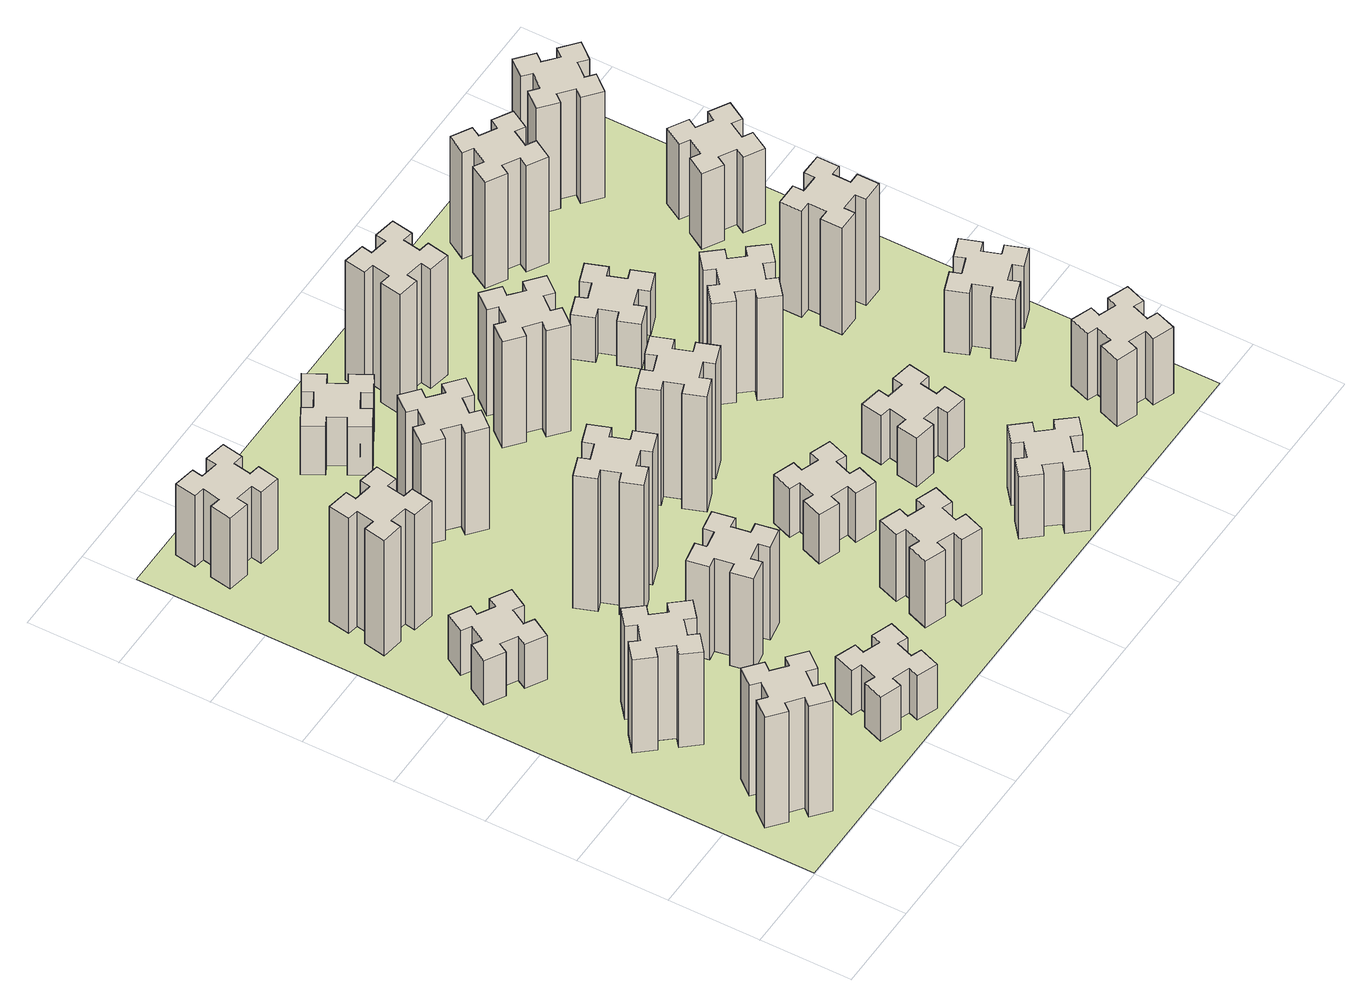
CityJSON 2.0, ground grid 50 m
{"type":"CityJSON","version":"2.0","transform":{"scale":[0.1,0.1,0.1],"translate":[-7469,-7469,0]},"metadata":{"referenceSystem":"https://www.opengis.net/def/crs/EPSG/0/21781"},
"CityObjects":{
"building1":{"type":"Building","attributes":{"class":"1000","function":"1000","usage":"1000","yearOfConstruction":2016,"roofType":"1000","measuredHeight":75,"storeysAboveGround":30,"storeysBelowGround":0},"geometry":[{"type":"Solid","lod":"1","boundaries":[[[[0,1,2,3,4,5,6,7,8,9,10,11,12,13,14,15,16,17,18,19]],[[17,16,20,21]],[[16,15,22,20]],[[15,14,23,22]],[[14,13,24,23]],[[13,12,25,24]],[[12,11,26,25]],[[11,10,27,26]],[[10,9,28,27]],[[9,8,29,28]],[[8,7,30,29]],[[7,6,31,30]],[[6,5,32,31]],[[5,4,33,32]],[[4,3,34,33]],[[3,2,35,34]],[[2,1,36,35]],[[1,0,37,36]],[[0,19,38,37]],[[19,18,39,38]],[[18,17,21,39]],[[24,25,26,27,28,29,30,31,32,33,34,35,36,37,38,39,21,20,22,23]]]]}]},
"building2":{"type":"Building","attributes":{"class":"1000","function":"1000","usage":"1000","yearOfConstruction":2016,"roofType":"1000","measuredHeight":63,"storeysAboveGround":30,"storeysBelowGround":0},"geometry":[{"type":"Solid","lod":"1","boundaries":[[[[40,41,42,43,44,45,46,47,48,49,50,51,52,53,54,55,56,57,58,59]],[[57,56,60,61]],[[56,55,62,60]],[[55,54,63,62]],[[54,53,64,63]],[[53,52,65,64]],[[52,51,66,65]],[[51,50,67,66]],[[50,49,68,67]],[[49,48,69,68]],[[48,47,70,69]],[[47,46,71,70]],[[46,45,72,71]],[[45,44,73,72]],[[44,43,74,73]],[[43,42,75,74]],[[42,41,76,75]],[[41,40,77,76]],[[40,59,78,77]],[[59,58,79,78]],[[58,57,61,79]],[[64,65,66,67,68,69,70,71,72,73,74,75,76,77,78,79,61,60,62,63]]]]}]},
"building3":{"type":"Building","attributes":{"class":"1000","function":"1000","usage":"1000","yearOfConstruction":2016,"roofType":"1000","measuredHeight":30,"storeysAboveGround":30,"storeysBelowGround":0},"geometry":[{"type":"Solid","lod":"1","boundaries":[[[[80,81,82,83,84,85,86,87,88,89,90,91,92,93,94,95,96,97,98,99]],[[97,96,100,101]],[[96,95,102,100]],[[95,94,103,102]],[[94,93,104,103]],[[93,92,105,104]],[[92,91,106,105]],[[91,90,107,106]],[[90,89,108,107]],[[89,88,109,108]],[[88,87,110,109]],[[87,86,111,110]],[[86,85,112,111]],[[85,84,113,112]],[[84,83,114,113]],[[83,82,115,114]],[[82,81,116,115]],[[81,80,117,116]],[[80,99,118,117]],[[99,98,119,118]],[[98,97,101,119]],[[104,105,106,107,108,109,110,111,112,113,114,115,116,117,118,119,101,100,102,103]]]]}]},
"building4":{"type":"Building","attributes":{"class":"1000","function":"1000","usage":"1000","yearOfConstruction":2016,"roofType":"1000","measuredHeight":78,"storeysAboveGround":30,"storeysBelowGround":0},"geometry":[{"type":"Solid","lod":"1","boundaries":[[[[120,121,122,123,124,125,126,127,128,129,130,131,132,133,134,135,136,137,138,139]],[[137,136,140,141]],[[136,135,142,140]],[[135,134,143,142]],[[134,133,144,143]],[[133,132,145,144]],[[132,131,146,145]],[[131,130,147,146]],[[130,129,148,147]],[[129,128,149,148]],[[128,127,150,149]],[[127,126,151,150]],[[126,125,152,151]],[[125,124,153,152]],[[124,123,154,153]],[[123,122,155,154]],[[122,121,156,155]],[[121,120,157,156]],[[120,139,158,157]],[[139,138,159,158]],[[138,137,141,159]],[[144,145,146,147,148,149,150,151,152,153,154,155,156,157,158,159,141,140,142,143]]]]}]},
"building5":{"type":"Building","attributes":{"class":"1000","function":"1000","usage":"1000","yearOfConstruction":2016,"roofType":"1000","measuredHeight":30,"storeysAboveGround":30,"storeysBelowGround":0},"geometry":[{"type":"Solid","lod":"1","boundaries":[[[[160,161,162,163,164,165,166,167,168,169,170,171,172,173,174,175,176,177,178,179]],[[177,176,180,181]],[[176,175,182,180]],[[175,174,183,182]],[[174,173,184,183]],[[173,172,185,184]],[[172,171,186,185]],[[171,170,187,186]],[[170,169,188,187]],[[169,168,189,188]],[[168,167,190,189]],[[167,166,191,190]],[[166,165,192,191]],[[165,164,193,192]],[[164,163,194,193]],[[163,162,195,194]],[[162,161,196,195]],[[161,160,197,196]],[[160,179,198,197]],[[179,178,199,198]],[[178,177,181,199]],[[184,185,186,187,188,189,190,191,192,193,194,195,196,197,198,199,181,180,182,183]]]]}]},
"building6":{"type":"Building","attributes":{"class":"1000","function":"1000","usage":"1000","yearOfConstruction":2016,"roofType":"1000","measuredHeight":48,"storeysAboveGround":30,"storeysBelowGround":0},"geometry":[{"type":"Solid","lod":"1","boundaries":[[[[200,201,202,203,204,205,206,207,208,209,210,211,212,213,214,215,216,217,218,219]],[[217,216,220,221]],[[216,215,222,220]],[[215,214,223,222]],[[214,213,224,223]],[[213,212,225,224]],[[212,211,226,225]],[[211,210,227,226]],[[210,209,228,227]],[[209,208,229,228]],[[208,207,230,229]],[[207,206,231,230]],[[206,205,232,231]],[[205,204,233,232]],[[204,203,234,233]],[[203,202,235,234]],[[202,201,236,235]],[[201,200,237,236]],[[200,219,238,237]],[[219,218,239,238]],[[218,217,221,239]],[[224,225,226,227,228,229,230,231,232,233,234,235,236,237,238,239,221,220,222,223]]]]}]},
"building7":{"type":"Building","attributes":{"class":"1000","function":"1000","usage":"1000","yearOfConstruction":2016,"roofType":"1000","measuredHeight":63,"storeysAboveGround":30,"storeysBelowGround":0},"geometry":[{"type":"Solid","lod":"1","boundaries":[[[[240,241,242,243,244,245,246,247,248,249,250,251,252,253,254,255,256,257,258,259]],[[257,256,260,261]],[[256,255,262,260]],[[255,254,263,262]],[[254,253,264,263]],[[253,252,265,264]],[[252,251,266,265]],[[251,250,267,266]],[[250,249,268,267]],[[249,248,269,268]],[[248,247,270,269]],[[247,246,271,270]],[[246,245,272,271]],[[245,244,273,272]],[[244,243,274,273]],[[243,242,275,274]],[[242,241,276,275]],[[241,240,277,276]],[[240,259,278,277]],[[259,258,279,278]],[[258,257,261,279]],[[264,265,266,267,268,269,270,271,272,273,274,275,276,277,278,279,261,260,262,263]]]]}]},
"building8":{"type":"Building","attributes":{"class":"1000","function":"1000","usage":"1000","yearOfConstruction":2016,"roofType":"1000","measuredHeight":90,"storeysAboveGround":30,"storeysBelowGround":0},"geometry":[{"type":"Solid","lod":"1","boundaries":[[[[280,281,282,283,284,285,286,287,288,289,290,291,292,293,294,295,296,297,298,299]],[[297,296,300,301]],[[296,295,302,300]],[[295,294,303,302]],[[294,293,304,303]],[[293,292,305,304]],[[292,291,306,305]],[[291,290,307,306]],[[290,289,308,307]],[[289,288,309,308]],[[288,287,310,309]],[[287,286,311,310]],[[286,285,312,311]],[[285,284,313,312]],[[284,283,314,313]],[[283,282,315,314]],[[282,281,316,315]],[[281,280,317,316]],[[280,299,318,317]],[[299,298,319,318]],[[298,297,301,319]],[[304,305,306,307,308,309,310,311,312,313,314,315,316,317,318,319,301,300,302,303]]]]}]},
"building9":{"type":"Building","attributes":{"class":"1000","function":"1000","usage":"1000","yearOfConstruction":2016,"roofType":"1000","measuredHeight":69,"storeysAboveGround":30,"storeysBelowGround":0},"geometry":[{"type":"Solid","lod":"1","boundaries":[[[[320,321,322,323,324,325,326,327,328,329,330,331,332,333,334,335,336,337,338,339]],[[337,336,340,341]],[[336,335,342,340]],[[335,334,343,342]],[[334,333,344,343]],[[333,332,345,344]],[[332,331,346,345]],[[331,330,347,346]],[[330,329,348,347]],[[329,328,349,348]],[[328,327,350,349]],[[327,326,351,350]],[[326,325,352,351]],[[325,324,353,352]],[[324,323,354,353]],[[323,322,355,354]],[[322,321,356,355]],[[321,320,357,356]],[[320,339,358,357]],[[339,338,359,358]],[[338,337,341,359]],[[344,345,346,347,348,349,350,351,352,353,354,355,356,357,358,359,341,340,342,343]]]]}]},
"building10":{"type":"Building","attributes":{"class":"1000","function":"1000","usage":"1000","yearOfConstruction":2016,"roofType":"1000","measuredHeight":45,"storeysAboveGround":30,"storeysBelowGround":0},"geometry":[{"type":"Solid","lod":"1","boundaries":[[[[360,361,362,363,364,365,366,367,368,369,370,371,372,373,374,375,376,377,378,379]],[[377,376,380,381]],[[376,375,382,380]],[[375,374,383,382]],[[374,373,384,383]],[[373,372,385,384]],[[372,371,386,385]],[[371,370,387,386]],[[370,369,388,387]],[[369,368,389,388]],[[368,367,390,389]],[[367,366,391,390]],[[366,365,392,391]],[[365,364,393,392]],[[364,363,394,393]],[[363,362,395,394]],[[362,361,396,395]],[[361,360,397,396]],[[360,379,398,397]],[[379,378,399,398]],[[378,377,381,399]],[[384,385,386,387,388,389,390,391,392,393,394,395,396,397,398,399,381,380,382,383]]]]}]},
"building11":{"type":"Building","attributes":{"class":"1000","function":"1000","usage":"1000","yearOfConstruction":2016,"roofType":"1000","measuredHeight":33,"storeysAboveGround":30,"storeysBelowGround":0},"geometry":[{"type":"Solid","lod":"1","boundaries":[[[[400,401,402,403,404,405,406,407,408,409,410,411,412,413,414,415,416,417,418,419]],[[417,416,420,421]],[[416,415,422,420]],[[415,414,423,422]],[[414,413,424,423]],[[413,412,425,424]],[[412,411,426,425]],[[411,410,427,426]],[[410,409,428,427]],[[409,408,429,428]],[[408,407,430,429]],[[407,406,431,430]],[[406,405,432,431]],[[405,404,433,432]],[[404,403,434,433]],[[403,402,435,434]],[[402,401,436,435]],[[401,400,437,436]],[[400,419,438,437]],[[419,418,439,438]],[[418,417,421,439]],[[424,425,426,427,428,429,430,431,432,433,434,435,436,437,438,439,421,420,422,423]]]]}]},
"building12":{"type":"Building","attributes":{"class":"1000","function":"1000","usage":"1000","yearOfConstruction":2016,"roofType":"1000","measuredHeight":33,"storeysAboveGround":30,"storeysBelowGround":0},"geometry":[{"type":"Solid","lod":"1","boundaries":[[[[440,441,442,443,444,445,446,447,448,449,450,451,452,453,454,455,456,457,458,459]],[[457,456,460,461]],[[456,455,462,460]],[[455,454,463,462]],[[454,453,464,463]],[[453,452,465,464]],[[452,451,466,465]],[[451,450,467,466]],[[450,449,468,467]],[[449,448,469,468]],[[448,447,470,469]],[[447,446,471,470]],[[446,445,472,471]],[[445,444,473,472]],[[444,443,474,473]],[[443,442,475,474]],[[442,441,476,475]],[[441,440,477,476]],[[440,459,478,477]],[[459,458,479,478]],[[458,457,461,479]],[[464,465,466,467,468,469,470,471,472,473,474,475,476,477,478,479,461,460,462,463]]]]}]},
"building13":{"type":"Building","attributes":{"class":"1000","function":"1000","usage":"1000","yearOfConstruction":2016,"roofType":"1000","measuredHeight":78,"storeysAboveGround":30,"storeysBelowGround":0},"geometry":[{"type":"Solid","lod":"1","boundaries":[[[[480,481,482,483,484,485,486,487,488,489,490,491,492,493,494,495,496,497,498,499]],[[497,496,500,501]],[[496,495,502,500]],[[495,494,503,502]],[[494,493,504,503]],[[493,492,505,504]],[[492,491,506,505]],[[491,490,507,506]],[[490,489,508,507]],[[489,488,509,508]],[[488,487,510,509]],[[487,486,511,510]],[[486,485,512,511]],[[485,484,513,512]],[[484,483,514,513]],[[483,482,515,514]],[[482,481,516,515]],[[481,480,517,516]],[[480,499,518,517]],[[499,498,519,518]],[[498,497,501,519]],[[504,505,506,507,508,509,510,511,512,513,514,515,516,517,518,519,501,500,502,503]]]]}]},
"building14":{"type":"Building","attributes":{"class":"1000","function":"1000","usage":"1000","yearOfConstruction":2016,"roofType":"1000","measuredHeight":72,"storeysAboveGround":30,"storeysBelowGround":0},"geometry":[{"type":"Solid","lod":"1","boundaries":[[[[520,521,522,523,524,525,526,527,528,529,530,531,532,533,534,535,536,537,538,539]],[[537,536,540,541]],[[536,535,542,540]],[[535,534,543,542]],[[534,533,544,543]],[[533,532,545,544]],[[532,531,546,545]],[[531,530,547,546]],[[530,529,548,547]],[[529,528,549,548]],[[528,527,550,549]],[[527,526,551,550]],[[526,525,552,551]],[[525,524,553,552]],[[524,523,554,553]],[[523,522,555,554]],[[522,521,556,555]],[[521,520,557,556]],[[520,539,558,557]],[[539,538,559,558]],[[538,537,541,559]],[[544,545,546,547,548,549,550,551,552,553,554,555,556,557,558,559,541,540,542,543]]]]}]},
"building15":{"type":"Building","attributes":{"class":"1000","function":"1000","usage":"1000","yearOfConstruction":2016,"roofType":"1000","measuredHeight":42,"storeysAboveGround":30,"storeysBelowGround":0},"geometry":[{"type":"Solid","lod":"1","boundaries":[[[[560,561,562,563,564,565,566,567,568,569,570,571,572,573,574,575,576,577,578,579]],[[577,576,580,581]],[[576,575,582,580]],[[575,574,583,582]],[[574,573,584,583]],[[573,572,585,584]],[[572,571,586,585]],[[571,570,587,586]],[[570,569,588,587]],[[569,568,589,588]],[[568,567,590,589]],[[567,566,591,590]],[[566,565,592,591]],[[565,564,593,592]],[[564,563,594,593]],[[563,562,595,594]],[[562,561,596,595]],[[561,560,597,596]],[[560,579,598,597]],[[579,578,599,598]],[[578,577,581,599]],[[584,585,586,587,588,589,590,591,592,593,594,595,596,597,598,599,581,580,582,583]]]]}]},
"building16":{"type":"Building","attributes":{"class":"1000","function":"1000","usage":"1000","yearOfConstruction":2016,"roofType":"1000","measuredHeight":81,"storeysAboveGround":30,"storeysBelowGround":0},"geometry":[{"type":"Solid","lod":"1","boundaries":[[[[600,601,602,603,604,605,606,607,608,609,610,611,612,613,614,615,616,617,618,619]],[[617,616,620,621]],[[616,615,622,620]],[[615,614,623,622]],[[614,613,624,623]],[[613,612,625,624]],[[612,611,626,625]],[[611,610,627,626]],[[610,609,628,627]],[[609,608,629,628]],[[608,607,630,629]],[[607,606,631,630]],[[606,605,632,631]],[[605,604,633,632]],[[604,603,634,633]],[[603,602,635,634]],[[602,601,636,635]],[[601,600,637,636]],[[600,619,638,637]],[[619,618,639,638]],[[618,617,621,639]],[[624,625,626,627,628,629,630,631,632,633,634,635,636,637,638,639,621,620,622,623]]]]}]},
"building17":{"type":"Building","attributes":{"class":"1000","function":"1000","usage":"1000","yearOfConstruction":2016,"roofType":"1000","measuredHeight":33,"storeysAboveGround":30,"storeysBelowGround":0},"geometry":[{"type":"Solid","lod":"1","boundaries":[[[[640,641,642,643,644,645,646,647,648,649,650,651,652,653,654,655,656,657,658,659]],[[657,656,660,661]],[[656,655,662,660]],[[655,654,663,662]],[[654,653,664,663]],[[653,652,665,664]],[[652,651,666,665]],[[651,650,667,666]],[[650,649,668,667]],[[649,648,669,668]],[[648,647,670,669]],[[647,646,671,670]],[[646,645,672,671]],[[645,644,673,672]],[[644,643,674,673]],[[643,642,675,674]],[[642,641,676,675]],[[641,640,677,676]],[[640,659,678,677]],[[659,658,679,678]],[[658,657,661,679]],[[664,665,666,667,668,669,670,671,672,673,674,675,676,677,678,679,661,660,662,663]]]]}]},
"building18":{"type":"Building","attributes":{"class":"1000","function":"1000","usage":"1000","yearOfConstruction":2016,"roofType":"1000","measuredHeight":69,"storeysAboveGround":30,"storeysBelowGround":0},"geometry":[{"type":"Solid","lod":"1","boundaries":[[[[680,681,682,683,684,685,686,687,688,689,690,691,692,693,694,695,696,697,698,699]],[[697,696,700,701]],[[696,695,702,700]],[[695,694,703,702]],[[694,693,704,703]],[[693,692,705,704]],[[692,691,706,705]],[[691,690,707,706]],[[690,689,708,707]],[[689,688,709,708]],[[688,687,710,709]],[[687,686,711,710]],[[686,685,712,711]],[[685,684,713,712]],[[684,683,714,713]],[[683,682,715,714]],[[682,681,716,715]],[[681,680,717,716]],[[680,699,718,717]],[[699,698,719,718]],[[698,697,701,719]],[[704,705,706,707,708,709,710,711,712,713,714,715,716,717,718,719,701,700,702,703]]]]}]},
"building19":{"type":"Building","attributes":{"class":"1000","function":"1000","usage":"1000","yearOfConstruction":2016,"roofType":"1000","measuredHeight":30,"storeysAboveGround":30,"storeysBelowGround":0},"geometry":[{"type":"Solid","lod":"1","boundaries":[[[[720,721,722,723,724,725,726,727,728,729,730,731,732,733,734,735,736,737,738,739]],[[737,736,740,741]],[[736,735,742,740]],[[735,734,743,742]],[[734,733,744,743]],[[733,732,745,744]],[[732,731,746,745]],[[731,730,747,746]],[[730,729,748,747]],[[729,728,749,748]],[[728,727,750,749]],[[727,726,751,750]],[[726,725,752,751]],[[725,724,753,752]],[[724,723,754,753]],[[723,722,755,754]],[[722,721,756,755]],[[721,720,757,756]],[[720,739,758,757]],[[739,738,759,758]],[[738,737,741,759]],[[744,745,746,747,748,749,750,751,752,753,754,755,756,757,758,759,741,740,742,743]]]]}]},
"building20":{"type":"Building","attributes":{"class":"1000","function":"1000","usage":"1000","yearOfConstruction":2016,"roofType":"1000","measuredHeight":45,"storeysAboveGround":30,"storeysBelowGround":0},"geometry":[{"type":"Solid","lod":"1","boundaries":[[[[760,761,762,763,764,765,766,767,768,769,770,771,772,773,774,775,776,777,778,779]],[[777,776,780,781]],[[776,775,782,780]],[[775,774,783,782]],[[774,773,784,783]],[[773,772,785,784]],[[772,771,786,785]],[[771,770,787,786]],[[770,769,788,787]],[[769,768,789,788]],[[768,767,790,789]],[[767,766,791,790]],[[766,765,792,791]],[[765,764,793,792]],[[764,763,794,793]],[[763,762,795,794]],[[762,761,796,795]],[[761,760,797,796]],[[760,779,798,797]],[[779,778,799,798]],[[778,777,781,799]],[[784,785,786,787,788,789,790,791,792,793,794,795,796,797,798,799,781,780,782,783]]]]}]},
"building21":{"type":"Building","attributes":{"class":"1000","function":"1000","usage":"1000","yearOfConstruction":2016,"roofType":"1000","measuredHeight":72,"storeysAboveGround":30,"storeysBelowGround":0},"geometry":[{"type":"Solid","lod":"1","boundaries":[[[[800,801,802,803,804,805,806,807,808,809,810,811,812,813,814,815,816,817,818,819]],[[817,816,820,821]],[[816,815,822,820]],[[815,814,823,822]],[[814,813,824,823]],[[813,812,825,824]],[[812,811,826,825]],[[811,810,827,826]],[[810,809,828,827]],[[809,808,829,828]],[[808,807,830,829]],[[807,806,831,830]],[[806,805,832,831]],[[805,804,833,832]],[[804,803,834,833]],[[803,802,835,834]],[[802,801,836,835]],[[801,800,837,836]],[[800,819,838,837]],[[819,818,839,838]],[[818,817,821,839]],[[824,825,826,827,828,829,830,831,832,833,834,835,836,837,838,839,821,820,822,823]]]]}]},
"building22":{"type":"Building","attributes":{"class":"1000","function":"1000","usage":"1000","yearOfConstruction":2016,"roofType":"1000","measuredHeight":42,"storeysAboveGround":30,"storeysBelowGround":0},"geometry":[{"type":"Solid","lod":"1","boundaries":[[[[840,841,842,843,844,845,846,847,848,849,850,851,852,853,854,855,856,857,858,859]],[[857,856,860,861]],[[856,855,862,860]],[[855,854,863,862]],[[854,853,864,863]],[[853,852,865,864]],[[852,851,866,865]],[[851,850,867,866]],[[850,849,868,867]],[[849,848,869,868]],[[848,847,870,869]],[[847,846,871,870]],[[846,845,872,871]],[[845,844,873,872]],[[844,843,874,873]],[[843,842,875,874]],[[842,841,876,875]],[[841,840,877,876]],[[840,859,878,877]],[[859,858,879,878]],[[858,857,861,879]],[[864,865,866,867,868,869,870,871,872,873,874,875,876,877,878,879,861,860,862,863]]]]}]},
"building23":{"type":"Building","attributes":{"class":"1000","function":"1000","usage":"1000","yearOfConstruction":2016,"roofType":"1000","measuredHeight":72,"storeysAboveGround":30,"storeysBelowGround":0},"geometry":[{"type":"Solid","lod":"1","boundaries":[[[[880,881,882,883,884,885,886,887,888,889,890,891,892,893,894,895,896,897,898,899]],[[897,896,900,901]],[[896,895,902,900]],[[895,894,903,902]],[[894,893,904,903]],[[893,892,905,904]],[[892,891,906,905]],[[891,890,907,906]],[[890,889,908,907]],[[889,888,909,908]],[[888,887,910,909]],[[887,886,911,910]],[[886,885,912,911]],[[885,884,913,912]],[[884,883,914,913]],[[883,882,915,914]],[[882,881,916,915]],[[881,880,917,916]],[[880,899,918,917]],[[899,898,919,918]],[[898,897,901,919]],[[904,905,906,907,908,909,910,911,912,913,914,915,916,917,918,919,901,900,902,903]]]]}]},
"building24":{"type":"Building","attributes":{"class":"1000","function":"1000","usage":"1000","yearOfConstruction":2016,"roofType":"1000","measuredHeight":51,"storeysAboveGround":30,"storeysBelowGround":0},"geometry":[{"type":"Solid","lod":"1","boundaries":[[[[920,921,922,923,924,925,926,927,928,929,930,931,932,933,934,935,936,937,938,939]],[[937,936,940,941]],[[936,935,942,940]],[[935,934,943,942]],[[934,933,944,943]],[[933,932,945,944]],[[932,931,946,945]],[[931,930,947,946]],[[930,929,948,947]],[[929,928,949,948]],[[928,927,950,949]],[[927,926,951,950]],[[926,925,952,951]],[[925,924,953,952]],[[924,923,954,953]],[[923,922,955,954]],[[922,921,956,955]],[[921,920,957,956]],[[920,939,958,957]],[[939,938,959,958]],[[938,937,941,959]],[[944,945,946,947,948,949,950,951,952,953,954,955,956,957,958,959,941,940,942,943]]]]}]},
"building25":{"type":"Building","attributes":{"class":"1000","function":"1000","usage":"1000","yearOfConstruction":2016,"roofType":"1000","measuredHeight":72,"storeysAboveGround":30,"storeysBelowGround":0},"geometry":[{"type":"Solid","lod":"1","boundaries":[[[[960,961,962,963,964,965,966,967,968,969,970,971,972,973,974,975,976,977,978,979]],[[977,976,980,981]],[[976,975,982,980]],[[975,974,983,982]],[[974,973,984,983]],[[973,972,985,984]],[[972,971,986,985]],[[971,970,987,986]],[[970,969,988,987]],[[969,968,989,988]],[[968,967,990,989]],[[967,966,991,990]],[[966,965,992,991]],[[965,964,993,992]],[[964,963,994,993]],[[963,962,995,994]],[[962,961,996,995]],[[961,960,997,996]],[[960,979,998,997]],[[979,978,999,998]],[[978,977,981,999]],[[984,985,986,987,988,989,990,991,992,993,994,995,996,997,998,999,981,980,982,983]]]]}]},
"landuse1":{"type":"LandUse","attributes":{"name":"plot1","function":"1010"},"geometry":[{"type":"MultiSurface","lod":"1","boundaries":[[[1000,1001,1002,1003]]]}]}
},
"vertices":[
[266,323,0],[343,259,0],[304,213,0],[396,136,0],[473,228,0],[427,266,0],[492,343,0],[538,304,0],[615,396,0],[523,473,0],[484,427,0],[408,492,0],[446,538,0],[354,615,0],[277,523,0],[323,484,0],[259,408,0],[213,446,0],[136,354,0],[228,277,0],[259,408,750],[213,446,750],[323,484,750],[277,523,750],[354,615,750],[446,538,750],[408,492,750],[484,427,750],[523,473,750],[615,396,750],[538,304,750],[492,343,750],[427,266,750],[473,228,750],[396,136,750],[304,213,750],[343,259,750],[266,323,750],[228,277,750],[136,354,750],
[508,999,0],[584,1063,0],[623,1017,0],[715,1094,0],[638,1186,0],[592,1148,0],[527,1224,0],[573,1263,0],[496,1355,0],[404,1278,0],[443,1232,0],[366,1167,0],[328,1213,0],[236,1136,0],[313,1044,0],[359,1083,0],[423,1006,0],[377,968,0],[454,876,0],[546,953,0],[423,1006,630],[377,968,630],[359,1083,630],[313,1044,630],[236,1136,630],[328,1213,630],[366,1167,630],[443,1232,630],[404,1278,630],[496,1355,630],[573,1263,630],[527,1224,630],[592,1148,630],[638,1186,630],[715,1094,630],[623,1017,630],[584,1063,630],[508,999,630],[546,953,630],[454,876,630],
[277,1885,0],[364,1835,0],[334,1783,0],[438,1723,0],[498,1827,0],[446,1857,0],[496,1944,0],[548,1914,0],[608,2018,0],[504,2078,0],[474,2026,0],[387,2076,0],[417,2128,0],[313,2188,0],[253,2084,0],[305,2054,0],[255,1967,0],[203,1997,0],[143,1893,0],[247,1833,0],[255,1967,300],[203,1997,300],[305,2054,300],[253,2084,300],[313,2188,300],[417,2128,300],[387,2076,300],[474,2026,300],[504,2078,300],[608,2018,300],[548,1914,300],[496,1944,300],[446,1857,300],[498,1827,300],[438,1723,300],[334,1783,300],[364,1835,300],[277,1885,300],[247,1833,300],[143,1893,300],
[475,2527,0],[492,2625,0],[551,2615,0],[572,2733,0],[454,2754,0],[444,2695,0],[345,2712,0],[356,2771,0],[237,2792,0],[217,2674,0],[276,2664,0],[258,2565,0],[199,2576,0],[178,2457,0],[297,2437,0],[307,2496,0],[405,2478,0],[395,2419,0],[513,2398,0],[534,2517,0],[405,2478,780],[395,2419,780],[307,2496,780],[297,2437,780],[178,2457,780],[199,2576,780],[258,2565,780],[276,2664,780],[217,2674,780],[237,2792,780],[356,2771,780],[345,2712,780],[444,2695,780],[454,2754,780],[572,2733,780],[551,2615,780],[492,2625,780],[475,2527,780],[534,2517,780],[513,2398,780],
[1029,360,0],[995,266,0],[939,287,0],[897,174,0],[1010,133,0],[1031,189,0],[1125,155,0],[1104,99,0],[1217,57,0],[1258,170,0],[1202,191,0],[1236,285,0],[1292,264,0],[1333,377,0],[1220,418,0],[1200,362,0],[1106,396,0],[1127,452,0],[1014,493,0],[973,380,0],[1106,396,300],[1127,452,300],[1200,362,300],[1220,418,300],[1333,377,300],[1292,264,300],[1236,285,300],[1202,191,300],[1258,170,300],[1217,57,300],[1104,99,300],[1125,155,300],[1031,189,300],[1010,133,300],[897,174,300],[939,287,300],[995,266,300],[1029,360,300],[973,380,300],[1014,493,300],
[444,3535,0],[345,3552,0],[356,3611,0],[237,3632,0],[217,3514,0],[276,3504,0],[258,3405,0],[199,3416,0],[178,3297,0],[297,3277,0],[307,3336,0],[405,3318,0],[395,3259,0],[513,3238,0],[534,3357,0],[475,3367,0],[492,3465,0],[551,3455,0],[572,3573,0],[454,3594,0],[492,3465,480],[551,3455,480],[475,3367,480],[534,3357,480],[513,3238,480],[395,3259,480],[405,3318,480],[307,3336,480],[297,3277,480],[178,3297,480],[199,3416,480],[258,3405,480],[276,3504,480],[217,3514,480],[237,3632,480],[356,3611,480],[345,3552,480],[444,3535,480],[454,3594,480],[572,3573,480],
[1232,1085,0],[1215,1184,0],[1274,1194,0],[1253,1312,0],[1135,1291,0],[1145,1232,0],[1047,1215,0],[1037,1274,0],[918,1253,0],[939,1135,0],[998,1145,0],[1016,1047,0],[957,1037,0],[977,918,0],[1096,939,0],[1085,998,0],[1184,1016,0],[1194,957,0],[1312,977,0],[1291,1096,0],[1184,1016,630],[1194,957,630],[1085,998,630],[1096,939,630],[977,918,630],[957,1037,630],[1016,1047,630],[998,1145,630],[939,1135,630],[918,1253,630],[1037,1274,630],[1047,1215,630],[1145,1232,630],[1135,1291,630],[1253,1312,630],[1274,1194,630],[1215,1184,630],[1232,1085,630],[1291,1096,630],[1312,977,630],
[1236,1746,0],[1202,1840,0],[1258,1860,0],[1217,1973,0],[1104,1932,0],[1125,1876,0],[1031,1842,0],[1010,1898,0],[897,1857,0],[939,1744,0],[995,1765,0],[1029,1671,0],[973,1650,0],[1014,1537,0],[1127,1579,0],[1106,1635,0],[1200,1669,0],[1220,1613,0],[1333,1654,0],[1292,1767,0],[1200,1669,900],[1220,1613,900],[1106,1635,900],[1127,1579,900],[1014,1537,900],[973,1650,900],[1029,1671,900],[995,1765,900],[939,1744,900],[897,1857,900],[1010,1898,900],[1031,1842,900],[1125,1876,900],[1104,1932,900],[1217,1973,900],[1258,1860,900],[1202,1840,900],[1236,1746,900],[1292,1767,900],[1333,1654,900],
[1167,2586,0],[1232,2663,0],[1278,2624,0],[1355,2716,0],[1263,2793,0],[1224,2747,0],[1148,2812,0],[1186,2858,0],[1094,2935,0],[1017,2843,0],[1063,2804,0],[999,2728,0],[953,2766,0],[876,2674,0],[968,2597,0],[1006,2643,0],[1083,2579,0],[1044,2533,0],[1136,2456,0],[1213,2548,0],[1083,2579,690],[1044,2533,690],[1006,2643,690],[968,2597,690],[876,2674,690],[953,2766,690],[999,2728,690],[1063,2804,690],[1017,2843,690],[1094,2935,690],[1186,2858,690],[1148,2812,690],[1224,2747,690],[1263,2793,690],[1355,2716,690],[1278,2624,690],[1232,2663,690],[1167,2586,690],[1213,2548,690],[1136,2456,690],
[1942,391,0],[1976,485,0],[2032,464,0],[2073,577,0],[1960,618,0],[1940,562,0],[1846,596,0],[1867,652,0],[1754,693,0],[1713,580,0],[1769,560,0],[1735,466,0],[1679,487,0],[1637,374,0],[1750,333,0],[1771,389,0],[1865,355,0],[1844,299,0],[1957,257,0],[1998,370,0],[1865,355,450],[1844,299,450],[1771,389,450],[1750,333,450],[1637,374,450],[1679,487,450],[1735,466,450],[1769,560,450],[1713,580,450],[1754,693,450],[1867,652,450],[1846,596,450],[1940,562,450],[1960,618,450],[2073,577,450],[2032,464,450],[1976,485,450],[1942,391,450],[1998,370,450],[1957,257,450],
[1336,3347,0],[1286,3434,0],[1338,3464,0],[1278,3568,0],[1174,3508,0],[1204,3456,0],[1117,3406,0],[1087,3458,0],[983,3398,0],[1043,3294,0],[1095,3324,0],[1145,3237,0],[1093,3207,0],[1153,3103,0],[1257,3163,0],[1227,3215,0],[1314,3265,0],[1344,3213,0],[1448,3273,0],[1388,3377,0],[1314,3265,330],[1344,3213,330],[1227,3215,330],[1257,3163,330],[1153,3103,330],[1093,3207,330],[1145,3237,330],[1095,3324,330],[1043,3294,330],[983,3398,330],[1087,3458,330],[1117,3406,330],[1204,3456,330],[1174,3508,330],[1278,3568,330],[1338,3464,330],[1286,3434,330],[1336,3347,330],[1388,3377,330],[1448,3273,330],
[1871,1029,0],[1965,995,0],[1944,939,0],[2057,897,0],[2098,1010,0],[2042,1031,0],[2076,1125,0],[2132,1104,0],[2173,1217,0],[2060,1258,0],[2040,1202,0],[1946,1236,0],[1967,1292,0],[1854,1333,0],[1813,1220,0],[1869,1200,0],[1835,1106,0],[1779,1127,0],[1737,1014,0],[1850,973,0],[1835,1106,330],[1779,1127,330],[1869,1200,330],[1813,1220,330],[1854,1333,330],[1967,1292,330],[1946,1236,330],[2040,1202,330],[2060,1258,330],[2173,1217,330],[2132,1104,330],[2076,1125,330],[2042,1031,330],[2098,1010,330],[2057,897,330],[1944,939,330],[1965,995,330],[1871,1029,330],[1850,973,330],[1737,1014,330],
[1976,1846,0],[1942,1940,0],[1998,1960,0],[1957,2073,0],[1844,2032,0],[1865,1976,0],[1771,1942,0],[1750,1998,0],[1637,1957,0],[1679,1844,0],[1735,1865,0],[1769,1771,0],[1713,1750,0],[1754,1637,0],[1867,1679,0],[1846,1735,0],[1940,1769,0],[1960,1713,0],[2073,1754,0],[2032,1867,0],[1940,1769,780],[1960,1713,780],[1846,1735,780],[1867,1679,780],[1754,1637,780],[1713,1750,780],[1769,1771,780],[1735,1865,780],[1679,1844,780],[1637,1957,780],[1750,1998,780],[1771,1942,780],[1865,1976,780],[1844,2032,780],[1957,2073,780],[1998,1960,780],[1942,1940,780],[1976,1846,780],[2032,1867,780],[2073,1754,780],
[1907,2586,0],[1972,2663,0],[2018,2624,0],[2095,2716,0],[2003,2793,0],[1964,2747,0],[1888,2812,0],[1926,2858,0],[1834,2935,0],[1757,2843,0],[1803,2804,0],[1739,2728,0],[1693,2766,0],[1616,2674,0],[1708,2597,0],[1746,2643,0],[1823,2579,0],[1784,2533,0],[1876,2456,0],[1953,2548,0],[1823,2579,720],[1784,2533,720],[1746,2643,720],[1708,2597,720],[1616,2674,720],[1693,2766,720],[1739,2728,720],[1803,2804,720],[1757,2843,720],[1834,2935,720],[1926,2858,720],[1888,2812,720],[1964,2747,720],[2003,2793,720],[2095,2716,720],[2018,2624,720],[1972,2663,720],[1907,2586,720],[1953,2548,720],[1876,2456,720],
[2563,392,0],[2486,327,0],[2448,373,0],[2356,296,0],[2433,204,0],[2479,243,0],[2543,166,0],[2497,128,0],[2574,36,0],[2666,113,0],[2628,159,0],[2704,223,0],[2743,177,0],[2835,254,0],[2758,346,0],[2712,308,0],[2647,384,0],[2693,423,0],[2616,515,0],[2524,438,0],[2647,384,420],[2693,423,420],[2712,308,420],[2758,346,420],[2835,254,420],[2743,177,420],[2704,223,420],[2628,159,420],[2666,113,420],[2574,36,420],[2497,128,420],[2543,166,420],[2479,243,420],[2433,204,420],[2356,296,420],[2448,373,420],[2486,327,420],[2563,392,420],[2524,438,420],[2616,515,420],
[1687,3236,0],[1785,3218,0],[1775,3159,0],[1893,3138,0],[1914,3257,0],[1855,3267,0],[1872,3365,0],[1931,3355,0],[1952,3473,0],[1834,3494,0],[1824,3435,0],[1725,3452,0],[1736,3511,0],[1617,3532,0],[1597,3414,0],[1656,3404,0],[1638,3305,0],[1579,3316,0],[1558,3197,0],[1677,3177,0],[1638,3305,810],[1579,3316,810],[1656,3404,810],[1597,3414,810],[1617,3532,810],[1736,3511,810],[1725,3452,810],[1824,3435,810],[1834,3494,810],[1952,3473,810],[1931,3355,810],[1872,3365,810],[1855,3267,810],[1914,3257,810],[1893,3138,810],[1775,3159,810],[1785,3218,810],[1687,3236,810],[1677,3177,810],[1558,3197,810],
[2527,916,0],[2625,898,0],[2615,839,0],[2733,818,0],[2754,937,0],[2695,947,0],[2712,1045,0],[2771,1035,0],[2792,1153,0],[2674,1174,0],[2664,1115,0],[2565,1132,0],[2576,1191,0],[2457,1212,0],[2437,1094,0],[2496,1084,0],[2478,985,0],[2419,996,0],[2398,877,0],[2517,857,0],[2478,985,330],[2419,996,330],[2496,1084,330],[2437,1094,330],[2457,1212,330],[2576,1191,330],[2565,1132,330],[2664,1115,330],[2674,1174,330],[2792,1153,330],[2771,1035,330],[2712,1045,330],[2695,947,330],[2754,937,330],[2733,818,330],[2615,839,330],[2625,898,330],[2527,916,330],[2517,857,330],[2398,877,330],
[2628,1839,0],[2704,1903,0],[2743,1857,0],[2835,1934,0],[2758,2026,0],[2712,1988,0],[2647,2064,0],[2693,2103,0],[2616,2195,0],[2524,2118,0],[2563,2072,0],[2486,2007,0],[2448,2053,0],[2356,1976,0],[2433,1884,0],[2479,1923,0],[2543,1846,0],[2497,1808,0],[2574,1716,0],[2666,1793,0],[2543,1846,690],[2497,1808,690],[2479,1923,690],[2433,1884,690],[2356,1976,690],[2448,2053,690],[2486,2007,690],[2563,2072,690],[2524,2118,690],[2616,2195,690],[2693,2103,690],[2647,2064,690],[2712,1988,690],[2758,2026,690],[2835,1934,690],[2743,1857,690],[2704,1903,690],[2628,1839,690],[2666,1793,690],[2574,1716,690],
[2375,2605,0],[2409,2511,0],[2353,2490,0],[2394,2377,0],[2507,2419,0],[2486,2475,0],[2580,2509,0],[2600,2453,0],[2713,2494,0],[2672,2607,0],[2616,2586,0],[2582,2680,0],[2638,2700,0],[2597,2813,0],[2484,2772,0],[2505,2716,0],[2411,2682,0],[2390,2738,0],[2277,2697,0],[2319,2584,0],[2411,2682,300],[2390,2738,300],[2505,2716,300],[2484,2772,300],[2597,2813,300],[2638,2700,300],[2582,2680,300],[2616,2586,300],[2672,2607,300],[2713,2494,300],[2600,2453,300],[2580,2509,300],[2486,2475,300],[2507,2419,300],[2394,2377,300],[2353,2490,300],[2409,2511,300],[2375,2605,300],[2319,2584,300],[2277,2697,300],
[3522,291,0],[3556,385,0],[3612,364,0],[3653,477,0],[3540,518,0],[3520,462,0],[3426,496,0],[3447,552,0],[3334,593,0],[3293,480,0],[3349,460,0],[3315,366,0],[3259,387,0],[3217,274,0],[3330,233,0],[3351,289,0],[3445,255,0],[3424,199,0],[3537,157,0],[3578,270,0],[3445,255,450],[3424,199,450],[3351,289,450],[3330,233,450],[3217,274,450],[3259,387,450],[3315,366,450],[3349,460,450],[3293,480,450],[3334,593,450],[3447,552,450],[3426,496,450],[3520,462,450],[3540,518,450],[3653,477,450],[3612,364,450],[3556,385,450],[3522,291,450],[3578,270,450],[3537,157,450],
[2625,3434,0],[2575,3347,0],[2523,3377,0],[2463,3273,0],[2567,3213,0],[2597,3265,0],[2684,3215,0],[2654,3163,0],[2758,3103,0],[2818,3207,0],[2766,3237,0],[2816,3324,0],[2868,3294,0],[2928,3398,0],[2824,3458,0],[2794,3406,0],[2707,3456,0],[2737,3508,0],[2633,3568,0],[2573,3464,0],[2707,3456,720],[2737,3508,720],[2794,3406,720],[2824,3458,720],[2928,3398,720],[2868,3294,720],[2816,3324,720],[2766,3237,720],[2818,3207,720],[2758,3103,720],[2654,3163,720],[2684,3215,720],[2597,3265,720],[2567,3213,720],[2463,3273,720],[2523,3377,720],[2575,3347,720],[2625,3434,720],[2573,3464,720],[2633,3568,720],
[3556,1106,0],[3522,1200,0],[3578,1220,0],[3537,1333,0],[3424,1292,0],[3445,1236,0],[3351,1202,0],[3330,1258,0],[3217,1217,0],[3259,1104,0],[3315,1125,0],[3349,1031,0],[3293,1010,0],[3334,897,0],[3447,939,0],[3426,995,0],[3520,1029,0],[3540,973,0],[3653,1014,0],[3612,1127,0],[3520,1029,420],[3540,973,420],[3426,995,420],[3447,939,420],[3334,897,420],[3293,1010,420],[3349,1031,420],[3315,1125,420],[3259,1104,420],[3217,1217,420],[3330,1258,420],[3351,1202,420],[3445,1236,420],[3424,1292,420],[3537,1333,420],[3578,1220,420],[3522,1200,420],[3556,1106,420],[3612,1127,420],[3653,1014,420],
[3125,1905,0],[3125,1805,0],[3065,1805,0],[3065,1685,0],[3185,1685,0],[3185,1745,0],[3285,1745,0],[3285,1685,0],[3405,1685,0],[3405,1805,0],[3345,1805,0],[3345,1905,0],[3405,1905,0],[3405,2025,0],[3285,2025,0],[3285,1965,0],[3185,1965,0],[3185,2025,0],[3065,2025,0],[3065,1905,0],[3185,1965,720],[3185,2025,720],[3285,1965,720],[3285,2025,720],[3405,2025,720],[3405,1905,720],[3345,1905,720],[3345,1805,720],[3405,1805,720],[3405,1685,720],[3285,1685,720],[3285,1745,720],[3185,1745,720],[3185,1685,720],[3065,1685,720],[3065,1805,720],[3125,1805,720],[3125,1905,720],[3065,1905,720],[3065,2025,720],
[3534,2666,0],[3447,2716,0],[3477,2768,0],[3373,2828,0],[3313,2724,0],[3365,2694,0],[3315,2607,0],[3263,2637,0],[3203,2533,0],[3307,2473,0],[3337,2525,0],[3424,2475,0],[3394,2423,0],[3498,2363,0],[3558,2467,0],[3506,2497,0],[3556,2584,0],[3608,2554,0],[3668,2658,0],[3564,2718,0],[3556,2584,510],[3608,2554,510],[3506,2497,510],[3558,2467,510],[3498,2363,510],[3394,2423,510],[3424,2475,510],[3337,2525,510],[3307,2473,510],[3203,2533,510],[3263,2637,510],[3315,2607,510],[3365,2694,510],[3313,2724,510],[3373,2828,510],[3477,2768,510],[3447,2716,510],[3534,2666,510],[3564,2718,510],[3668,2658,510],
[3126,3283,0],[3203,3219,0],[3164,3173,0],[3256,3096,0],[3333,3188,0],[3287,3226,0],[3352,3303,0],[3398,3264,0],[3475,3356,0],[3383,3433,0],[3344,3387,0],[3268,3452,0],[3306,3498,0],[3214,3575,0],[3137,3483,0],[3183,3444,0],[3119,3368,0],[3073,3406,0],[2996,3314,0],[3088,3237,0],[3119,3368,720],[3073,3406,720],[3183,3444,720],[3137,3483,720],[3214,3575,720],[3306,3498,720],[3268,3452,720],[3344,3387,720],[3383,3433,720],[3475,3356,720],[3398,3264,720],[3352,3303,720],[3287,3226,720],[3333,3188,720],[3256,3096,720],[3164,3173,720],[3203,3219,720],[3126,3283,720],[3088,3237,720],[2996,3314,720],
[5,3705,0],[3705,3705,0],[3705,5,0],[5,5,0]
]}
